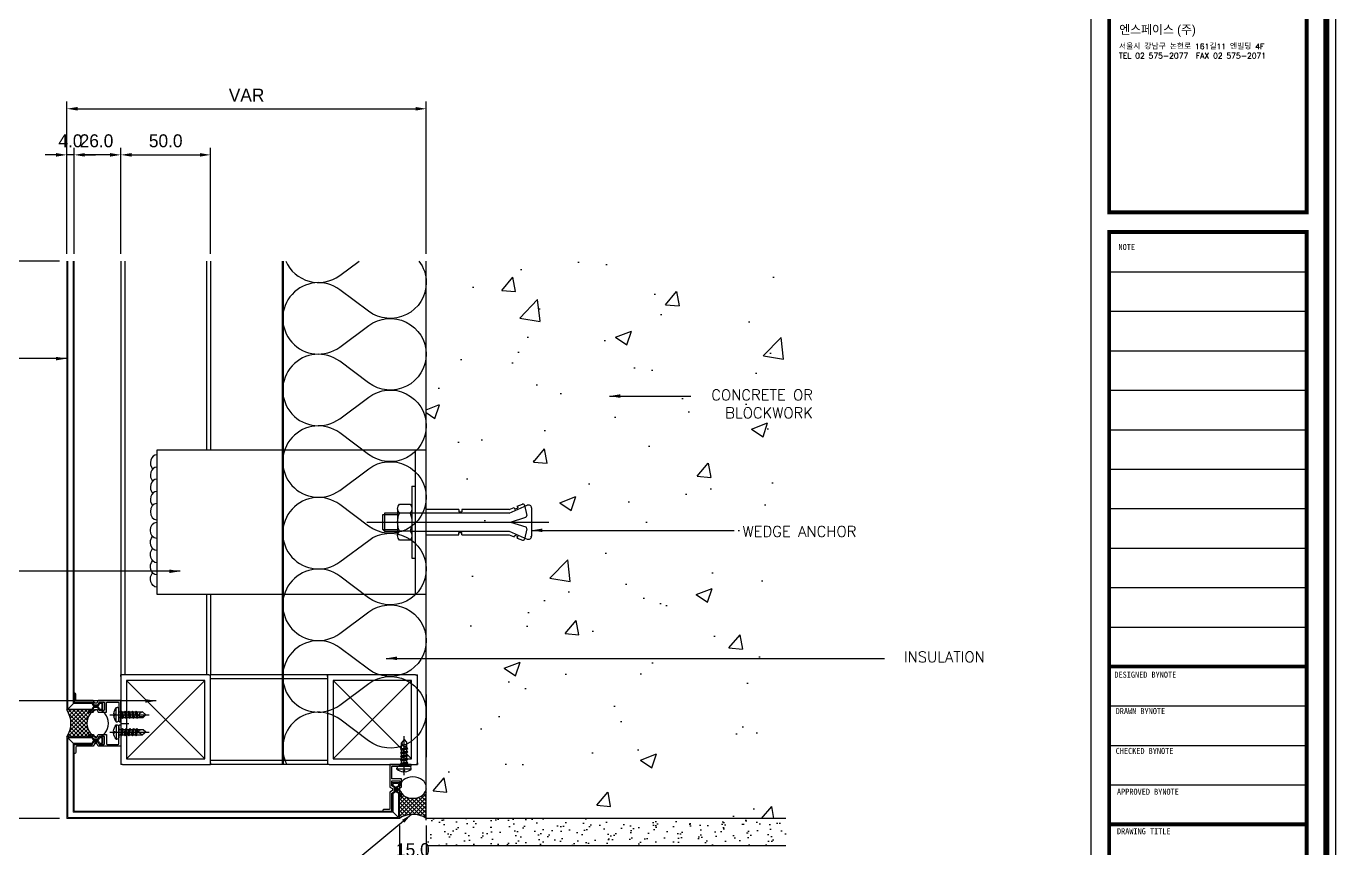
# Model space of a CAD drawing. Header units: millimetres. Extents: x 7297 to 60227, y -7497 to 19324.
# Drawn here: x 22344 to 23072, y 10733 to 11190 of the extents above; entities that cross this region are included whole.
import ezdxf

# ---------------------------------------------------------------- set-up
doc = ezdxf.new("R2010")
doc.units = ezdxf.units.MM
doc.layers.add('NS_AL_PANEL', color=32, linetype='Continuous', lineweight=9)
for name, color, linetype in [('NS_BRACKET_NUTS', 1, 'Continuous'), ('NS_CAULKING', 8, 'Continuous'), ('NS_COL_GREEN', 3, 'Continuous'), ('NS_COL_RED', 1, 'Continuous'), ('NS_COL_WHITE', 7, 'Continuous'), ('NS_CON', 8, 'Continuous'), ('NS_CON_LINE', 2, 'Continuous'), ('NS_DIM', 1, 'Continuous'), ('NS_FORM', 7, 'Continuous'), ('NS_FRAME', 253, 'Continuous'), ('NS_INSUL', 8, 'Continuous'), ('NS_PIPE_FRAME', 2, 'Continuous'), ('NS_RIVET_SCREW', 1, 'Continuous'), ('NS_TEXT', 2, 'Continuous'), ('NS_WATERPROOF', 150, 'Continuous'), ('NS_WELD', 1, 'Continuous')]:
    doc.layers.add(name, color=color, linetype=linetype)
doc.styles.add('Expo M', font='Expo M.ttf')
doc.styles.add('HGTXT', font='romans.shx', dxfattribs={"bigfont": 'whgtxt.shx'})
doc.styles.add('style1', font='simplex.shx')
doc.dimstyles.new('N-SPACE', dxfattribs={"dimscale": 4, "dimtxt": 1.8, "dimasz": 1.5, "dimexe": 1, "dimexo": 1, "dimgap": 1, "dimtad": 1, "dimtoh": 1, "dimdec": 1, "dimzin": 1, "dimdsep": 46, "dimtxsty": 'Expo M', "dimcen": 2, "dimclrd": 1, "dimclre": 1, "dimclrt": 2, "dimadec": 1, "dimazin": 0, "dimtfac": 1, "dimtdec": 1, "dimtix": 1, "dimtmove": 1, "dimatfit": 3, "dimfxl": 1, "dimtolj": 1, "dimtzin": 1, "dimarcsym": 0})

# ---------------------------------------------------------------- blocks, each defined once
blk = doc.blocks.new('*D399')
at = {"layer": 'NS_DIM', "color": 1, "lineweight": -2, "transparency": 16777216}
for p, q in [((22362.4530043934, 11059.20722914671), (22111.73981583636, 11059.20722914671)), ((22115.73981583636, 10754.98630632939), (22115.73981583636, 11053.20722914671)), ((22362.4530043934, 10748.98630632939), (22111.73981583636, 10748.98630632939))]:
    blk.add_line(p, q, dxfattribs=at)
at = {"layer": 'NS_DIM', "color": 1, "transparency": 16777216}
for points in [[(22114.73981583636, 11053.20722914671), (22116.73981583636, 11053.20722914671), (22115.73981583636, 11059.20722914671)], [(22114.73981583636, 10754.98630632939), (22116.73981583636, 10754.98630632939), (22115.73981583636, 10748.98630632939)]]:
    blk.add_solid(points, dxfattribs=at)
at = {"layer": 'NS_DIM', "color": 2, "transparency": 16777216, "insert": (22107.95081583636, 10904.09676773804), "char_height": 7.2, "attachment_point": 5, "rotation": 90, "style": 'Expo M'}
blk.add_mtext('\\A1;ALUMIX SHEET "DIM"', dxfattribs=at)
blk = doc.blocks.new('*D398')
at = {"layer": 'NS_DIM', "color": 1, "lineweight": -2, "transparency": 16777216}
for p, q in [((22551.45337482193, 10744.98630632938), (22551.45337482193, 10719.78413976307)), ((22566.45337482123, 10744.98630633031), (22566.45337482123, 10719.78413976307)), ((22545.45337482193, 10723.78413976307), (22539.45337482193, 10723.78413976307)), ((22566.45337482123, 10723.78413976307), (22551.45337482193, 10723.78413976307)), ((22572.45337482123, 10723.78413976307), (22578.45337482123, 10723.78413976307))]:
    blk.add_line(p, q, dxfattribs=at)
at = {"layer": 'NS_DIM', "color": 1, "transparency": 16777216}
for points in [[(22545.45337482193, 10724.78413976307), (22545.45337482193, 10722.78413976307), (22551.45337482193, 10723.78413976307)], [(22572.45337482123, 10724.78413976307), (22572.45337482123, 10722.78413976307), (22566.45337482123, 10723.78413976307)]]:
    blk.add_solid(points, dxfattribs=at)
at = {"layer": 'NS_DIM', "color": 2, "transparency": 16777216, "insert": (22558.95337482158, 10731.56413976307), "char_height": 7.2, "attachment_point": 5, "style": 'Expo M'}
blk.add_mtext('\\A1;15.0', dxfattribs=at)
blk = doc.blocks.new('AL-TEMPLATE')
at = {"color": 8}
for p, q in [((2716.817341244991, 1392.968256307027), (2800.017341244944, 1392.968256307027)), ((2716.817341244991, 1376.328256307072), (2800.017341244944, 1376.328256307072)), ((2716.817341244991, 1359.688256307058), (2800.017341244944, 1359.688256307058)), ((2716.817341244991, 1343.048256307044), (2800.017341244944, 1343.048256307044)), ((2716.817341244991, 1326.40825630703), (2800.017341244944, 1326.40825630703)), ((2716.817341244991, 1309.768256307074), (2800.017341244944, 1309.768256307074)), ((2716.817341244991, 1293.12825630706), (2800.017341244944, 1293.12825630706)), ((2716.817341244991, 1276.488256307046), (2800.017341244944, 1276.488256307046)), ((2716.817341244991, 1259.848256307032), (2800.017341244944, 1259.848256307032)), ((2716.817341244991, 1243.208256307193), (2800.017341244944, 1243.208256307193)), ((2716.817341244991, 1209.928256307106), (2800.017341244944, 1209.928256307106)), ((2716.817341244991, 1193.288256307093), (2800.017341244944, 1193.288256307093)), ((2716.817341244991, 1176.648256307137), (2800.017341244944, 1176.648256307137))]:
    blk.add_line(p, q, dxfattribs=at)
at = {"color": 7, "ltscale": 2}
blk.add_lwpolyline([(1972.337341245009, 1515.248256307055), (1972.337341245009, 921.2482563070553), (2812.337341245009, 921.2482563070553), (2812.337341245009, 1515.248256307055)], close=True, dxfattribs=at)
at = {"color": 8}
for points, const_width in [([(1976.337341245009, 1509.448256307067), (2808.337341245009, 1509.448256307067), (2808.337341245009, 927.0482563070436), (1976.337341245009, 927.0482563070436)], 2.49600000000001), ([(2716.817341244991, 1501.315819858999), (2800.017341244944, 1501.315819858999), (2800.017341244944, 1418.115819859046), (2716.817341244991, 1418.115819859046)], 1.664000000000007), ([(2716.817341244991, 1409.795819859039), (2800.017341244944, 1409.795819859039), (2800.017341244944, 1026.888256307069), (2716.817341244991, 1026.888256307069)], 1.664000000000007)]:
    blk.add_lwpolyline(points, close=True, dxfattribs=dict(at, const_width=const_width))
at = {"color": 9}
blk.add_lwpolyline([(1984.073093346065, 1501.315819858999), (2709.081589143934, 1501.315819858999), (2709.081589143934, 935.1806927550533), (1984.073093346065, 935.1806927550533)], close=True, dxfattribs=at)
at = {"color": 8, "const_width": 1.664000000000007}
for points in [[(2716.817341244991, 1226.56825630712), (2800.017341244944, 1226.56825630712)], [(2716.817341244991, 1160.008256307123), (2800.017341244944, 1160.008256307123)]]:
    blk.add_lwpolyline(points, dxfattribs=at)
at = {"color": 146, "true_color": 0x105689, "insert": (2721.064084730931, 1496.933776893115), "char_height": 3.669809794559644, "attachment_point": 1, "style": 'HGTXT'}
blk.add_mtext('{\\fExpo M|b0|i0|c129|p18;엔스페이스 (주)}', dxfattribs=at)
at = {"insert": (2720.942790329573, 1489.171685933317), "char_height": 2.348678268518172, "attachment_point": 1, "style": 'HGTXT'}
blk.add_mtext('서울시 강남구 논현로 161길11 엔빌딩 4F\\PTEL 02 575-2077  FAX 02 575-2071', dxfattribs=at)
at = {"color": 8, "char_height": 2.555904000000012, "attachment_point": 1}
for s, insert, width in [('NOTE', (2720.758984766413, 1404.725116502454), 438.9675663360018), ('DESIGNED BYNOTE', (2719.009706649907, 1224.393257073029), 438.9675663360018), ('DRAWN BYNOTE', (2719.557141416684, 1209.040793254466), 438.9675663360018), ('CHECKED BYNOTE', (2719.557141416684, 1192.245637713368), 438.9675663360018), ('APPROVED BYNOTE', (2720.104568006915, 1175.040101810959), 438.9675663360018), ('DRAWING TITLE', (2720.104568006915, 1158.400101811003), 438.9675264000018)]:
    blk.add_mtext(s, dxfattribs=dict(at, insert=insert, width=width))
blk = doc.blocks.new('*D381')
at = {"layer": 'NS_DIM', "color": 1, "lineweight": -2, "transparency": 16777216}
for p, q in [((22362.4530043934, 10748.98630632939), (22111.73981583635, 10748.98630632939)), ((22115.73981583635, 10742.98630632939), (22115.73981583635, 10524.70253909687)), ((22466.45439381759, 10518.70253909687), (22111.73981583635, 10518.70253909687))]:
    blk.add_line(p, q, dxfattribs=at)
at = {"layer": 'NS_DIM', "color": 1, "transparency": 16777216}
for points in [[(22114.73981583635, 10742.98630632939), (22116.73981583635, 10742.98630632939), (22115.73981583635, 10748.98630632939)], [(22114.73981583635, 10524.70253909687), (22116.73981583635, 10524.70253909687), (22115.73981583635, 10518.70253909687)]]:
    blk.add_solid(points, dxfattribs=at)
at = {"layer": 'NS_DIM', "color": 2, "transparency": 16777216, "insert": (22107.95981583635, 10633.84442271312), "char_height": 7.2, "attachment_point": 5, "rotation": 90, "style": 'Expo M'}
blk.add_mtext('\\A1;WINDOW "DIM"', dxfattribs=at)
blk = doc.blocks.new('*D364')
at = {"layer": 'NS_DIM', "color": 1, "lineweight": -2, "transparency": 16777216}
for p, q in [((22370.45300439339, 11063.20722914671), (22370.45300439339, 11122.29941654403)), ((22390.45227853045, 11118.29941654403), (22376.45300439339, 11118.29941654403)), ((22396.45227853045, 11063.20722914671), (22396.45227853045, 11122.29941654403))]:
    blk.add_line(p, q, dxfattribs=at)
at = {"layer": 'NS_DIM', "color": 1, "transparency": 16777216}
for points in [[(22376.45300439339, 11119.29941654403), (22376.45300439339, 11117.29941654403), (22370.45300439339, 11118.29941654403)], [(22390.45227853045, 11119.29941654403), (22390.45227853045, 11117.29941654403), (22396.45227853045, 11118.29941654403)]]:
    blk.add_solid(points, dxfattribs=at)
at = {"layer": 'NS_DIM', "color": 2, "transparency": 16777216, "insert": (22382.95227852812, 11126.08841654403), "char_height": 7.2, "attachment_point": 5, "style": 'Expo M'}
blk.add_mtext('\\A1;26.0', dxfattribs=at)
blk = doc.blocks.new('*D363')
at = {"layer": 'NS_DIM', "color": 1, "lineweight": -2, "transparency": 16777216}
for p, q in [((22360.45300439339, 11118.29941654403), (22354.45300439339, 11118.29941654403)), ((22366.45300439339, 11063.20722914671), (22366.45300439339, 11122.29941654403)), ((22370.45300439339, 11118.29941654403), (22366.45300439339, 11118.29941654403)), ((22370.45300439339, 11063.20722914671), (22370.45300439339, 11122.29941654403)), ((22376.45300439339, 11118.29941654403), (22382.45300439339, 11118.29941654403))]:
    blk.add_line(p, q, dxfattribs=at)
at = {"layer": 'NS_DIM', "color": 1, "transparency": 16777216}
for points in [[(22360.45300439339, 11119.29941654403), (22360.45300439339, 11117.29941654403), (22366.45300439339, 11118.29941654403)], [(22376.45300439339, 11119.29941654403), (22376.45300439339, 11117.29941654403), (22370.45300439339, 11118.29941654403)]]:
    blk.add_solid(points, dxfattribs=at)
at = {"layer": 'NS_DIM', "color": 2, "transparency": 16777216, "insert": (22368.45300439339, 11126.07941654403), "char_height": 7.2, "attachment_point": 5, "style": 'Expo M'}
blk.add_mtext('\\A1;4.0', dxfattribs=at)
blk = doc.blocks.new('*D362')
at = {"layer": 'NS_DIM', "color": 1, "lineweight": -2, "transparency": 16777216}
for p, q in [((22366.45300439339, 11063.20722914671), (22366.45300439339, 11147.95654815161)), ((22566.45227853883, 11063.20722914671), (22566.45227853883, 11147.95654815161)), ((22372.45300439339, 11143.95654815161), (22560.45227853883, 11143.95654815161))]:
    blk.add_line(p, q, dxfattribs=at)
at = {"layer": 'NS_DIM', "color": 1, "transparency": 16777216}
for points in [[(22372.45300439339, 11144.95654815161), (22372.45300439339, 11142.95654815161), (22366.45300439339, 11143.95654815161)], [(22560.45227853883, 11144.95654815161), (22560.45227853883, 11142.95654815161), (22566.45227853883, 11143.95654815161)]]:
    blk.add_solid(points, dxfattribs=at)
at = {"layer": 'NS_DIM', "color": 2, "transparency": 16777216, "insert": (22466.45264146611, 11151.55654815161), "char_height": 7.2, "attachment_point": 5, "style": 'Expo M'}
blk.add_mtext('\\A1;VAR', dxfattribs=at)
blk = doc.blocks.new('*D361')
at = {"layer": 'NS_DIM', "color": 1, "lineweight": -2, "transparency": 16777216}
for p, q in [((22396.45227853045, 11063.20722914671), (22396.45227853045, 11122.29941654403)), ((22402.45227853045, 11118.29941654403), (22440.45227853792, 11118.29941654403)), ((22446.45227853792, 11063.20722914671), (22446.45227853792, 11122.29941654403))]:
    blk.add_line(p, q, dxfattribs=at)
at = {"layer": 'NS_DIM', "color": 1, "transparency": 16777216}
for points in [[(22402.45227853045, 11119.29941654403), (22402.45227853045, 11117.29941654403), (22396.45227853045, 11118.29941654403)], [(22440.45227853792, 11119.29941654403), (22440.45227853792, 11117.29941654403), (22446.45227853792, 11118.29941654403)]]:
    blk.add_solid(points, dxfattribs=at)
at = {"layer": 'NS_DIM', "color": 2, "transparency": 16777216, "insert": (22421.45227853418, 11126.07941654403), "char_height": 7.2, "attachment_point": 5, "style": 'Expo M'}
blk.add_mtext('\\A1;50.0', dxfattribs=at)
blk = doc.blocks.new('*U98')
for p, q in [((1.000000000003638, 49.99999999998909), (0, 49.99999999998545)), ((3.637978807091713e-12, 48.99999999998909), (0, 49.99999999998545)), ((9.094947017729282e-11, 48.99999999998909), (3.637978807091713e-12, 0.9999999999890861)), ((49.00000000019281, 49.99999999998909), (1.000000000090949, 49.99999999998909)), ((3.20000000005166, 3.199999999957071), (46.80000000014479, 46.8000000000211)), ((46.80000000001382, 3.200000000000728), (3.200000000080763, 46.79999999996289)), ((49.00000000000364, 49.99999999998909), (50.00000000000728, 49.99999999998545)), ((50.00000000000364, 48.99999999998909), (50.00000000000728, 49.99999999998545)), ((50.00000000000364, 0.9999999999890861), (50.00000000019281, 48.99999999998909)), ((3.637978807091713e-12, 0.999999999996362), (0, 0)), ((1.000000000003638, -3.637978807091713e-12), (0, 0)), ((50.00000000000364, 0.9999999999890861), (50.00000000000728, -7.275957614183426e-12)), ((1.000000000003638, -1.091393642127514e-11), (49.00000000000364, -1.091393642127514e-11)), ((49.00000000000364, -1.091393642127514e-11), (50.00000000000728, -7.275957614183426e-12))]:
    blk.add_line(p, q)
blk.add_lwpolyline([(3.200000000080763, 46.79999999997744), (3.200000000008004, 3.200000000000728), (46.80000000001382, 3.200000000000728), (46.80000000018845, 46.79999999997744)], close=True)
for centre, radius, start, end in [((1.000000000087311, 48.99999999999272), 0.9999999999962358, 89.99999999979156, 180.0000000002084), ((49.00000000018917, 48.99999999998545), 1.000000000003558, 2.08440831604393e-10, 89.99999999979156), ((1.000000000007276, 0.999999999992724), 1.000000000003781, 180.0000000002084, 269.9999999997916), ((49.00000000000728, 0.9999999999854481), 0.9999999999964124, 269.9999999997916, 2.08440831604393e-10)]:
    blk.add_arc(centre, radius, start, end)
blk = doc.blocks.new('피스')
for p, q in [((-4, 1.5), (-4, 1.000000000001818)), ((-4, 1.5), (4, 1.5)), ((-3, 0), (3, 0)), ((-0.5, 2.979417234224456), (-0.3999999999941792, 2.303861639979004)), ((-0.3999999999941792, 2.303861639979004), (0.4000000000087312, 2.303861639979004)), ((0, 4.994234959285676), (-1.45519e-11, -16.76617960838484)), ((0.5, 2.979417234226275), (0.4000000000087312, 2.303861639979004)), ((4, 1.5), (4, 1)), ((2, -1.5), (-2, -2)), ((-1.5, -1.5), (-2, -2)), ((-2, -2), (-1.5, -2.5)), ((-1.5, -3.5), (-2, -4)), ((2, -3.5), (-2, -4)), ((-2, -4), (-1.5, -4.5)), ((-1.5, -5.5), (-2, -6)), ((2, -5.5), (-2, -6)), ((-2, -6), (-1.5, -6.5)), ((-1.5, -0.499999999998181), (-1.5, -1.5)), ((1.5, -1), (-1.5, -1.5)), ((1.5, -2), (-1.5, -2.5)), ((-1.5, -2.5), (-1.5, -3.5)), ((1.5, -3), (-1.5, -3.5)), ((1.5, -4), (-1.5, -4.5)), ((-1.5, -4.5), (-1.5, -5.5)), ((1.5, -5), (-1.5, -5.5)), ((1.5, -6), (-1.5, -6.5)), ((-1.5, -6.5), (-1.5, -7.5)), ((1.5, -7), (-1.5, -7.5)), ((1.5, -0.5), (1.5, -1)), ((1.5, -1), (2, -1.5)), ((2, -1.5), (1.5, -2)), ((1.5, -2), (1.5, -3)), ((1.5, -3), (2, -3.5)), ((2, -3.5), (1.5, -4)), ((1.5, -4), (1.5, -5)), ((1.5, -5), (2, -5.5)), ((2, -5.5), (1.5, -6)), ((1.5, -6), (1.5, -7)), ((1.5, -7), (2, -7.5)), ((-1.5, -7.5), (-2, -8)), ((2, -7.5), (-2, -8)), ((-2, -8), (-1.5, -8.5)), ((-1.5, -9.5), (-2, -10)), ((2, -9.5), (-2, -10)), ((-2, -10), (-1.5, -10.5)), ((1.5, -8), (-1.5, -8.5)), ((-1.5, -8.5), (-1.5, -9.5)), ((1.5, -9), (-1.5, -9.5)), ((1.5, -10), (-1.5, -10.5)), ((-1.5, -10.5), (-1.5, -13.5)), ((0, -15), (-1.5, -13.5)), ((-1.269135901500703, -13.5375327857655), (-1.269135901500703, -11.96914375120104)), ((0, -15), (-1.269135901500703, -13.5375327857655)), ((0, -15), (1.5, -13.02794578865905)), ((1.5, -13.02794578865905), (0.5961351330624894, -11.4678394157454)), ((2, -7.5), (1.5, -8)), ((1.5, -8), (1.5, -9)), ((1.5, -9), (2, -9.5)), ((2, -9.5), (1.5, -10)), ((1.5, -10), (1.5, -13.02794578865905))]:
    blk.add_line(p, q)
for centre, radius, start, end in [((0, -3.083333333335759), 6.08333333333516, 94.71456054081824, 131.1120904393839), ((-3, 1.000000000001818), 1, 180, 270), ((-2, -0.499999999998181), 0.5, 0, 90), ((0, -3.083333333335759), 6.08333333333516, 48.88790956061607, 85.28543945918176), ((2, -0.5), 0.5, 90, 180), ((3, 1), 1, 270, 0), ((-0.2691359015007038, -11.96914375120104), 1, 30.08633172329508, 180)]:
    blk.add_arc(centre, radius, start, end)
blk = doc.blocks.new('N-SCREW')
blk.add_blockref('피스', (17.25025960282073, -1.028045323091646))
blk = doc.blocks.new('CM-01')
blk.add_line((350154.877142375, -506676.5262785871, 4.649550078256832e-09), (350154.8771401666, -506672.0006641046, 2.801456844254242e-09))
at = {"elevation": 6.498495963542334e-09}
for points in [[(350142.1271300055, -506676.5262785871), (350142.1271300056, -506689.0312010658), (350143.6271300056, -506689.9123561852), (350143.6271300056, -506690.9339261422), (350142.1271300055, -506691.8150812617), (350142.1271300055, -506701.1262785871, -0.414213562373095), (350141.7271300055, -506701.5262785871), (350138.7271300055, -506701.5262785871, 0.414213562373095), (350138.1271300055, -506702.1262785871), (350138.1271300055, -506702.5262785871), (350143.1271300055, -506702.5262785871), (350143.1271300056, -506692.3874211882), (350144.6271300056, -506691.5062660687), (350144.6271300056, -506689.3400162587), (350143.1271300055, -506688.4588611391), (350143.1271300055, -506685.9262785871, -0.414213562373095), (350143.5271300055, -506685.5262785871), (350147.2271300055, -506685.5262785871, -0.4142135624583382), (350147.6271300055, -506685.9262785871), (350147.6271300055, -506688.4588611392), (350146.1271300056, -506689.3400162587), (350146.1271300056, -506691.5062660687), (350147.6271300055, -506692.3874211882), (350147.6271300055, -506693.8262785871, 0.4142135624218053), (350148.3271300055, -506694.5262785871, 0.4142135622594377), (350148.6271300055, -506694.2262785871), (350148.6271300055, -506691.8150812617), (350147.1271300056, -506690.9339261422), (350147.1271300056, -506689.9123561852), (350148.6271300055, -506689.0312010658), (350148.6271300055, -506684.5262785871), (350143.5271300056, -506684.5262785871, -0.4142135623304735), (350143.1271300056, -506684.126278587), (350143.1271300056, -506677.926278587, -0.414213562373095), (350143.5271300055, -506677.5262785871), (350149.7271300055, -506677.5262785871), (350150.0271300055, -506677.226278587), (350150.3271300055, -506677.5262785871), (350153.4271300055, -506677.5262785871, 0.4142135624299242), (350154.0271300055, -506676.926278587), (350154.0271300055, -506676.5262785871), (350142.1271300056, -506676.5262785871)], [(350167.6271283723, -506676.526216017), (350167.627189739, -506689.0311384956), (350166.1271940633, -506689.9123009762), (350166.1271990766, -506690.9338709331), (350167.6272034008, -506691.8150186915), (350167.6272490948, -506701.1262160168, 0.414213562373095), (350168.0272510577, -506701.5262140539), (350171.0272510577, -506701.5261993316, -0.414213562373095), (350171.6272540021, -506702.1261963871), (350171.6272559651, -506702.5261963871), (350166.6272559653, -506702.5262209242), (350166.6272062095, -506692.3873635254), (350165.1272018853, -506691.5062157671), (350165.1271912546, -506689.3399659572), (350166.6271869304, -506688.4588034764), (350166.627174502, -506685.9262209244, 0.414213562373095), (350166.227172539, -506685.5262228874), (350162.527172539, -506685.5262410449, 0.4142135624583382), (350162.127174502, -506685.9262430078), (350162.1271869304, -506688.4588255599), (350163.6271912546, -506689.3399733183), (350163.6272018853, -506691.5062231282), (350162.1272062096, -506692.3873856088), (350162.1272132706, -506693.8262430077, -0.4142135624218053), (350161.4272167059, -506694.5262464429, -0.4142135622594377), (350161.1272152337, -506694.2262479152), (350161.1272034009, -506691.8150505897), (350162.6271990766, -506690.9338881091), (350162.6271940633, -506689.9123181522), (350161.1271897393, -506689.0311703939), (350161.1271676317, -506684.5262479153), (350166.2271676316, -506684.5262228874, 0.4142135623304735), (350166.6271656686, -506684.1262209244), (350166.6271352426, -506677.9262209244, 0.414213562373095), (350166.2271332797, -506677.5262228874), (350160.0271332798, -506677.5262533135), (350159.7271318075, -506677.2262547856), (350159.4271332797, -506677.5262562579), (350156.3271332798, -506677.5262714709, -0.4142135624299242), (350155.7271303353, -506676.9262744153), (350155.7271283724, -506676.5262744154), (350167.6271283721, -506676.526216017)]]:
    blk.add_lwpolyline(points, format="xyb", dxfattribs=at)
at = {"rotation": 180}
blk.add_blockref('N-SCREW', (350167.2773896083, -506678.5543239102, 6.498495963542334e-09), dxfattribs=at)
at = {"xscale": -1, "rotation": 180}
blk.add_blockref('N-SCREW', (350142.476890725, -506678.5543239102, 6.498495963542334e-09), dxfattribs=at)

msp = doc.modelspace()

# ---------------------------------------------------------------- hatches: boundary and pattern name
at = {"layer": 'NS_CAULKING'}
h = msp.add_hatch(dxfattribs=at)
h.set_pattern_fill('ANSI37', color=256, scale=0.5, angle=-90.00000000000011, style=0)
h.set_pattern_definition([(314.9999999999999, (-16014.60557371334, 36926.85067284611), (1.122532015133646, 1.122532015133642), []), (44.99999999999989, (-16014.60557371334, 36926.85067284611), (-1.122532015133642, 1.122532015133646), [])])
edge = h.paths.add_edge_path()
edge.add_ellipse((22383.60032254391, 10801.89123033053), major_axis=(-1.95696497685352e-12, 7.500000452631734), ratio=0.793089284554729, start_angle=-1.6427748050773516e-11, end_angle=179.9999999999887, ccw=False)
edge.add_line((22383.60032254391, 10809.3912307831), (22366.45299199357, 10809.3912307831))
edge.add_arc((22355.24664122308, 10801.89123033053), 13.48452091708154, -33.79294706482318, 33.792947064825114, ccw=False)
edge.add_line((22366.45299199249, 10794.39122987768), (22383.60032253961, 10794.39122987768))
h = msp.add_hatch(dxfattribs=at)
h.set_pattern_fill('ANSI37', color=256, scale=0.5, angle=-1.017777498068325e-13, style=0)
h.set_pattern_definition([(44.99999999999989, (-3566.00716443855, -27632.07225936959), (-1.122532015133642, 1.122532015133646), []), (134.9999999999999, (-3566.00716443855, -27632.07225936959), (-1.122532015133646, -1.122532015133642), [])])
edge = h.paths.add_edge_path()
edge.add_ellipse((22558.95227807702, 10766.13363688767), major_axis=(-7.500000452631734, -1.958342704585705e-12), ratio=0.793089284554729, start_angle=-1.6427748050773516e-11, end_angle=179.9999999999887, ccw=False)
edge.add_line((22551.45227762445, 10766.13363688767), (22551.45227762445, 10748.98630633732))
edge.add_arc((22558.95227807702, 10737.77995556683), 13.48452091708154, 56.20705293517682, 123.79294706482511, ccw=False)
edge.add_line((22566.45227852987, 10748.98630633624), (22566.45227852987, 10766.13363688337))
at = {"layer": 'NS_CON'}
h = msp.add_hatch(dxfattribs=at)
h.set_pattern_fill('AR-CONC', color=256, scale=0.5, style=0)
h.set_pattern_definition([(49.99999999999999, (24675.8618163417, -2108.224468415128), (91.092334498002, -7.969542769451543), [9.525, -104.775]), (355, (24675.8618163417, -2108.224468415128), (-17.62171071248467, 95.52842261951757), [7.62, -83.820292085]), (100.4514447, (24683.4528198417, -2108.88859516513), (73.47062354517664, 87.55887595609755), [8.095004399999997, -89.04512229999997]), (46.18420000000002, (24675.8618163417, -2082.82446841513), (135.539520446065, -21.02116396636357), [14.28749999999996, -157.1624999999993]), (96.63555760999992, (24687.1567663417, -2084.57621841513), (118.7020670257515, 123.7130622988608), [12.14251157, -133.56780408]), (351.1841511700001, (24675.8618163417, -2082.82446841513), (118.7020670324885, 123.7130622927663), [11.429983535, -125.72986596]), (21, (24688.5618163417, -2089.174468415129), (75.80719563456624, -51.1325990935438), [9.525, -104.775]), (326.0000000000001, (24688.5618163417, -2089.174468415129), (30.90101417382354, 92.09398306115963), [7.62, -83.82]), (71.45144499999999, (24694.8790826417, -2093.43551836513), (106.7082096393581, 40.96138444295262), [8.0950044, -89.04496879999999]), (37.50000000000001, (24675.8618163417, -2108.224468415128), (1.544301625295908, 42.27751943657655), [0, -82.804, 0, -85.09, 0, -84.1375]), (7.499999999999999, (24675.8618163417, -2108.224468415128), (33.40983125515287, 50.09028740905975), [0, -48.514, 0, -80.899, 0, -32.0675]), (327.5, (24647.5408163417, -2108.224468415128), (67.7952975834357, -2.864371996336722), [0, -31.75, 0, -99.06, 0, -131.445]), (317.5, (24634.8408163417, -2108.224468415128), (74.06459069300902, 12.71324551666651), [0, -41.275, 0, -65.786, 0, -93.345])])
h.paths.add_polyline_path([(22566.45227853883, 11059.20722914671), (22766.45227853883, 11059.20722914671), (22766.45227853883, 10748.98629110439), (22566.45227853883, 10748.98630633031)])
at = {"layer": 'NS_CON', "ltscale": 0.5}
h = msp.add_hatch(dxfattribs=at)
h.set_pattern_fill('AR-SAND', color=256, scale=5, angle=-90.00000000000001)
h.set_pattern_definition([(307.5, (-119714.5441339497, 3205214.428746122), (9.634118845065792, 0.314966790548039), [0, -7.599999999999985, 0, -8.499999999999972, 0, -8.124999999999972]), (277.5, (-119714.5441339497, 3205214.428746122), (14.1107303261487, -8.848883526338637), [0, -4.099999999999999, 0, -6.85, 0, -2.625]), (237.5, (-119714.5441339497, 3205220.578746122), (0.02829526768482185, -15.57070930875748), [0, -2.5, 0, -9, 0, -11.75]), (227.5, (-119714.5441339497, 3205220.578746122), (4.388377824671244, -15.03063302286147), [0, -1.25, 0, -5.899999999999999, 0, -6.75])])
h.paths.add_polyline_path([(22766.45227796785, 10733.98629871739), (22766.45227796785, 10748.98629871693), (22566.45337482123, 10748.98630632985), (22566.45337482123, 10733.98630633031)])

# ---------------------------------------------------------------- linework, layer by layer
at = {"layer": 'NS_AL_PANEL'}
for p, q in [((22370.45299198564, 10813.39123079385), (22366.95299198564, 10809.89123079385)), ((22370.45299198564, 10790.39123079385), (22366.95299198564, 10793.89123079385)), ((22547.4522776137, 10752.98630632939), (22550.9522776137, 10749.48630632939))]:
    msp.add_line(p, q, dxfattribs=at)
at = {"layer": 'NS_AL_PANEL', "elevation": 9.240466170012951e-10}
for points in [[(22366.45300439339, 10809.39123079385), (22366.45300439339, 11059.20722914671)], [(22366.95300439339, 10809.8912432016), (22366.95300439339, 11059.20722914671)], [(22369.95300439339, 10812.8912432016), (22369.95300439339, 11059.20722914671)], [(22370.45300439339, 10814.39124318366), (22370.45300439339, 11059.20722914671)]]:
    msp.add_lwpolyline(points, dxfattribs=at)
at = {"layer": 'NS_AL_PANEL'}
for points in [[(22366.45299198564, 10809.39123079385), (22380.59562358945, 10809.39123079385), (22381.32991952237, 10810.64123079385), (22383.7823392957, 10810.64123079385), (22384.51663522863, 10809.39123079385), (22386.45299198564, 10809.39123079385), (22386.45299198564, 10813.39123079385), (22384.51663522863, 10813.39123079385), (22383.7823392957, 10812.14123079385), (22381.32991952237, 10812.14123079385), (22380.59562358945, 10813.39123079385), (22370.45299198564, 10813.39123079385)], [(22366.95299198564, 10809.89123079385), (22380.30945362618, 10809.89123079385), (22381.0437495591, 10811.14123079385), (22384.06850925897, 10811.14123079385), (22384.80280519189, 10809.89123079385), (22385.95299198564, 10809.89123079385), (22385.95299198564, 10812.89123079385), (22384.80280519189, 10812.89123079385), (22384.06850925897, 10811.64123079385), (22381.0437495591, 10811.64123079385), (22380.30945362618, 10812.89123079385), (22369.95299198564, 10812.89123079385)], [(22366.45299198564, 10794.39123079385), (22380.59562358945, 10794.39123079385), (22381.32991952237, 10793.14123079385), (22383.7823392957, 10793.14123079385), (22384.51663522863, 10794.39123079385), (22386.45299198564, 10794.39123079385), (22386.45299198564, 10790.39123079385), (22384.51663522863, 10790.39123079385), (22383.7823392957, 10791.64123079385), (22381.32991952237, 10791.64123079385), (22380.59562358945, 10790.39123079385), (22370.45299198564, 10790.39123079385)], [(22551.4522776137, 10748.98630632939), (22366.45299198665, 10748.98630632939), (22366.45299198665, 10794.39122986873)], [(22366.95299198564, 10793.89123079385), (22380.30945362618, 10793.89123079385), (22381.0437495591, 10792.64123079385), (22384.06850925897, 10792.64123079385), (22384.80280519189, 10793.89123079385), (22385.95299198564, 10793.89123079385), (22385.95299198564, 10790.89123079385), (22384.80280519189, 10790.89123079385), (22384.06850925897, 10792.14123079385), (22381.0437495591, 10792.14123079385), (22380.30945362618, 10790.89123079385), (22369.95299198564, 10790.89123079385)], [(22550.9522776137, 10749.48630632939), (22366.95299198665, 10749.48630632939), (22366.95299198665, 10793.89123079385)], [(22547.9522776137, 10752.48630632939), (22369.95299198665, 10752.48630632939), (22369.95299198665, 10790.89123079385)], [(22547.4522776137, 10752.98630632939), (22370.45299198665, 10752.98630632939), (22370.45299198665, 10790.39123079385)], [(22551.4522776137, 10748.98630632939), (22551.4522776137, 10763.1289379332), (22550.2022776137, 10763.86323386612), (22550.2022776137, 10766.31565363945), (22551.4522776137, 10767.04994957237), (22551.4522776137, 10768.98630632939), (22547.4522776137, 10768.98630632939), (22547.4522776137, 10767.04994957237), (22548.7022776137, 10766.31565363945), (22548.7022776137, 10763.86323386612), (22547.4522776137, 10763.1289379332), (22547.4522776137, 10752.98630632939)], [(22550.9522776137, 10749.48630632939), (22550.9522776137, 10762.84276796993), (22549.7022776137, 10763.57706390285), (22549.7022776137, 10766.60182360272), (22550.9522776137, 10767.33611953564), (22550.9522776137, 10768.48630632939), (22547.9522776137, 10768.48630632939), (22547.9522776137, 10767.33611953564), (22549.2022776137, 10766.60182360272), (22549.2022776137, 10763.57706390285), (22547.9522776137, 10762.84276796993), (22547.9522776137, 10752.48630632939)]]:
    msp.add_lwpolyline(points, dxfattribs=at)
at = {"layer": 'NS_BRACKET_NUTS'}
for p, q in [((22560.45289696032, 10873.88772700371), (22560.45289696032, 10953.88772701558)), ((22558.45289695938, 10933.88772701256), (22558.45289695938, 10893.8877270065)), ((22558.45289695938, 10933.88772701256), (22560.45289696032, 10933.88772701256)), ((22612.45289696777, 10918.88772701023), (22622.62355124043, 10923.29501052823)), ((22612.45289696777, 10920.97106034372), (22615.23970374861, 10922.08578305592)), ((22615.23970374861, 10922.08578305592), (22615.60550343548, 10921.17470179561)), ((22615.60550343548, 10921.17470179561), (22617.30219337275, 10921.86545373353)), ((22616.96353243315, 10922.77531452959), (22619.87593207439, 10923.94027438637)), ((22616.96353243315, 10922.77531452959), (22617.30219337275, 10921.86545373353)), ((22620.99891352211, 10923.34731919242), (22622.28759859433, 10917.54823636839)), ((22624.95289697056, 10921.76575115246), (22624.95289697056, 10906.0097028666)), ((22542.26440250059, 10909.72106034209), (22542.26440250059, 10918.05439367697)), ((22542.26440250059, 10918.05439367697), (22550.46584616159, 10918.05439367697)), ((22543.09773583361, 10918.88772701023), (22543.09773583361, 10908.88772700883)), ((22550.46681252052, 10918.88772701023), (22543.09773583361, 10918.88772701023)), ((22550.45289695938, 10921.3877270107), (22550.45289695938, 10906.38772700837)), ((22557.44253398967, 10918.88772701023), (22551.45289695938, 10918.88772701023)), ((22558.45289695938, 10921.3877270107), (22558.45289695938, 10906.38772700837)), ((22612.45289696777, 10918.88772701023), (22558.45289695938, 10918.88772701023)), ((22584.61956363102, 10920.97106034372), (22566.45289696125, 10920.97106034372)), ((22584.61956363102, 10920.97106034372), (22584.61956363102, 10919.72106034372)), ((22584.61956363102, 10919.72106034372), (22586.28623029706, 10919.72106034372)), ((22586.28623029706, 10920.97106034372), (22586.28623029706, 10919.72106034372)), ((22612.45289696777, 10920.97106034372), (22586.28623029706, 10920.97106034372)), ((22613.28623030172, 10913.88772700953), (22621.72677909141, 10916.57335616991)), ((22533.28623028961, 10913.88772700953), (22634.53623030451, 10913.88772700953)), ((22542.26440250059, 10909.72106034209), (22543.09773583361, 10908.88772700883)), ((22542.26440250059, 10909.72106034209), (22550.45618257788, 10909.72106034209)), ((22543.09773583361, 10908.88772700883), (22550.45521621895, 10908.88772700883)), ((22557.44253398967, 10908.88772700883), (22551.45289695938, 10908.88772700883)), ((22558.45289695938, 10908.88772700883), (22612.45289696777, 10908.88772700883)), ((22584.61956363102, 10908.05439367534), (22586.28623029706, 10908.05439367534)), ((22584.61956363102, 10906.80439367534), (22584.61956363102, 10908.05439367534)), ((22586.28623029706, 10906.80439367534), (22586.28623029706, 10908.05439367534)), ((22612.45289696777, 10908.88772700883), (22622.62355124043, 10904.48044349083)), ((22613.28623030172, 10913.88772700953), (22621.72677909141, 10911.20209784915)), ((22622.28759859433, 10910.22721765091), (22620.99891352211, 10904.42813482688)), ((22566.45289696125, 10906.80439367534), (22584.61956363102, 10906.80439367534)), ((22586.28623029706, 10906.80439367534), (22612.45289696777, 10906.80439367534)), ((22612.45289696777, 10906.80439367534), (22615.23970374861, 10905.68967096291)), ((22615.23970374861, 10905.68967096291), (22615.60550343548, 10906.60075222345)), ((22615.60550343548, 10906.60075222345), (22617.30219337275, 10905.9100002853)), ((22616.96353243315, 10905.00013948924), (22617.30219337275, 10905.9100002853)), ((22616.96353243315, 10905.00013948924), (22619.87593207439, 10903.83517963246)), ((22558.45289695938, 10893.8877270065), (22560.45289696032, 10893.8877270065))]:
    msp.add_line(p, q, dxfattribs=at)
msp.add_lwpolyline([(22566.45289695628, 10953.88772701535), (22416.45289694976, 10953.88121163589), (22416.45289694976, 10873.88121162401), (22566.45289695628, 10873.88772700348)], close=True, dxfattribs=at)
msp.add_lwpolyline([(22557.44253398967, 10918.88772701023, -0.2020725942163737), (22557.44253398967, 10908.88772700883, -0.4041451884348061), (22557.44253398967, 10903.8877270079), (22551.4632599291, 10903.8877270079, -0.4041451884348061), (22551.4632599291, 10908.88772700883, -0.2020725942163737), (22551.4632599291, 10918.88772701023, -0.4041451884348061), (22551.4632599291, 10923.88772701116), (22557.44253398967, 10923.88772701116, -0.4041451884348062)], format="xyb", close=True, dxfattribs=at)
for centre, radius, start, end in [((22620.1854243048, 10923.16654381033), 0.8333333334582506, 12.52880773827136, 111.8014093871858), ((22623.28623030265, 10921.76575115246), 1.666666666916501, 0, 113.4286930506174), ((22621.47410937702, 10917.36746098653), 0.8333333334582506, 287.650124332131, 12.52880773827136), ((22621.47410937702, 10910.40799303253), 0.8333333334582506, 347.4711922617287, 72.34987566786896), ((22620.1854243048, 10904.6089102085), 0.8333333334582506, 248.1985906128142, 347.4711922617287), ((22623.28623030265, 10906.0097028666), 1.666666666916501, 246.5713069493826, 0)]:
    msp.add_arc(centre, radius, start, end, dxfattribs=at)
at = {"layer": 'NS_CAULKING'}
msp.add_lwpolyline([(22488.22286260367, 11059.20695269362, 0.4815004867501828), (22518.2462063163, 11051.13922016372), (22529.08058886378, 11059.20709707978)], format="xyb", dxfattribs=at)
for centre, start, end in [((22355.24664122308, 10801.89123033053), 326.2070528882509, 33.79294711174906), ((22558.95227807702, 10737.77995556683), 56.20705288822928, 123.7929471117707)]:
    msp.add_arc(centre, 13.48452091708132, start, end, dxfattribs=at)
at = {"layer": 'NS_CAULKING', "extrusion": (0, 0, -1)}
for centre, major_axis in [((22383.60032254391, 10801.89123033053), (-1.956964976853517e-12, 7.500000452631733)), ((22383.60104849681, 10801.89124272084), (-1.956964976853517e-12, 7.500000452631733)), ((22558.95226568671, 10766.13436284057), (-7.500000452631733, -1.958342704585705e-12)), ((22558.95227807702, 10766.13363688767), (-7.500000452631733, -1.958342704585705e-12))]:
    msp.add_ellipse(centre, major_axis=major_axis, ratio=0.793089284554729, dxfattribs=at)
at = {"layer": 'NS_COL_GREEN', "elevation": -9.240495949810963e-10}
msp.add_lwpolyline([(22546.20227320488, 10778.98661419615), (22546.20227320505, 10766.48169171746), (22547.702273205, 10765.60053659801), (22547.702273205, 10764.57896664104), (22546.20227320494, 10763.69781152153), (22546.20227320494, 10754.38661419612, -0.414213562373095), (22545.80227320497, 10753.9866141961), (22542.80227320497, 10753.9866141961, 0.414213562373095), (22542.20227320494, 10753.38661419612), (22542.20227320494, 10752.9866141961), (22547.20227320494, 10752.9866141961), (22547.20227320505, 10763.12547159503), (22548.702273205, 10764.00662671449), (22548.702273205, 10766.17287652451), (22547.20227320494, 10767.05403164407), (22547.20227320494, 10769.58661419613, -0.414213562373095), (22547.60227320496, 10769.9866141961), (22551.30227320497, 10769.9866141961, -0.4142135624583382), (22551.70227320494, 10769.58661419613), (22551.70227320494, 10767.05403164402), (22550.202273205, 10766.17287652451), (22550.202273205, 10764.00662671449), (22551.70227320494, 10763.12547159503), (22551.70227320494, 10761.68661419611, 0.4142135624218053), (22552.40227320495, 10760.9866141961, 0.4142135622594377), (22552.70227320494, 10761.28661419608), (22552.70227320494, 10763.69781152153), (22551.202273205, 10764.57896664104), (22551.202273205, 10765.60053659801), (22552.70227320494, 10766.48169171746), (22552.70227320494, 10770.9866141961), (22547.60227320502, 10770.9866141961, -0.4142135623304735), (22547.202273205, 10771.38661419618), (22547.202273205, 10777.58661419619, -0.414213562373095), (22547.60227320496, 10777.98661419615), (22553.80227320491, 10777.98661419615), (22554.10227320496, 10778.2866141962), (22554.40227320495, 10777.98661419615), (22557.50227320493, 10777.98661419615, 0.4142135624299242), (22558.10227320496, 10778.58661419619), (22558.10227320496, 10778.98661419615), (22546.202273205, 10778.98661419615)], format="xyb", dxfattribs=at)
at = {"layer": 'NS_COL_RED', "ltscale": 0.5}
msp.add_line((22566.45337482123, 10733.98630633031), (22766.45227739687, 10733.98629871739), dxfattribs=at)
at = {"layer": 'NS_COL_WHITE'}
msp.add_lwpolyline([(22566.45329499593, 10747.9863063304), (22566.45888276467, 10817.98627576346)], dxfattribs=at)
at = {"layer": 'NS_CON_LINE'}
for p, q in [((22566.45337482123, 10748.98630633031), (22566.45227853883, 11059.20722914671)), ((22766.45227853883, 10748.98629110439), (22566.45227853883, 10748.9863063304))]:
    msp.add_line(p, q, dxfattribs=at)
at = {"layer": 'NS_FRAME'}
for p, q in [((22396.45337482542, 11059.20722914671), (22396.45337482542, 10828.9863063304)), ((22446.45337483287, 11059.20722914671), (22446.45337483287, 10953.88251473254)), ((22446.45337483287, 10873.88251472066), (22446.45337483287, 10828.9863063304)), ((22511.4522661321, 10828.98629248621), (22446.45336242241, 10828.98629248621)), ((22511.45226613209, 10778.98629248621), (22446.45336242241, 10778.98629248621))]:
    msp.add_line(p, q, dxfattribs=at)
at = {"layer": 'NS_FRAME', "ltscale": 8}
for p, q in [((22398.75337482617, 11059.20722914671), (22398.75337482617, 10828.9863063304)), ((22444.15337483352, 11059.20722914671), (22444.15337483337, 10953.88241483005)), ((22444.15337483324, 10873.88241481818), (22444.15337483318, 10828.9863063304)), ((22511.4522661321, 10826.68629248621), (22446.45336242241, 10826.68629248621)), ((22511.45226613209, 10781.28629248621), (22446.45336242241, 10781.28629248621))]:
    msp.add_line(p, q, dxfattribs=at)
at = {"layer": 'NS_INSUL'}
msp.add_lwpolyline([(22562.32744987853, 11059.20721457007, -0.1609654894310789), (22566.45421693723, 11047.28362582723, -0.6159256472502708), (22534.32847234111, 11031.24657285139), (22518.29881447028, 11043.26532802221, 1.982886712192662), (22518.24620629814, 11011.28775816878), (22534.38109901484, 11023.30268637728, -0.6112455269888797), (22566.45421694333, 11007.43216548826, -0.615925675092898), (22534.32847235633, 10991.39511085902), (22518.29881445959, 11003.4138660493, 1.982886712764053), (22518.24620631637, 10971.43629620124), (22534.38109900902, 10983.45122439189, -0.6112457425905409), (22566.45421689504, 10967.58069043885, -0.6159254509270126), (22534.32847235633, 10951.54364887757), (22518.29881447709, 10963.56240405471, 1.98288671271868), (22518.24620629821, 10931.58483420629), (22534.38109901067, 10943.59976241165, -0.6112451754117021), (22566.45421702226, 10927.72926285393, -0.6159260412771908), (22534.32847234126, 10911.69218690788), (22518.29881445966, 10923.71094208682, 1.982886712764053), (22518.24620631644, 10891.73337223876), (22534.38109902711, 10903.74830044282, -0.6112450606264989), (22566.45421704788, 10887.87780781318, -0.6159261603365953), (22534.32847234126, 10871.84072492643), (22518.29881447042, 10883.85948009725, 1.982886712194051), (22518.24620629828, 10851.88191024381), (22534.38109902087, 10863.8968384567, -0.6112450307559159), (22566.4542170547, 10848.02634765152, -0.6159261912233457), (22534.32847235647, 10831.98926293406), (22518.29881445973, 10844.00801812433, 1.982886712766107), (22518.24620631651, 10812.03044827628), (22534.38109901082, 10824.04537646814, -0.6112452496145284), (22566.45421700569, 10808.17487240994, -0.6159259637599731), (22534.32847235647, 10792.13780095261), (22518.29881447724, 10804.15655612975, 0.7963844082589772), (22488.82541552815, 10778.9863063304)], format="xyb", dxfattribs=at)
at = {"layer": 'NS_WATERPROOF', "ltscale": 25, "const_width": 1.331417019581376}
msp.add_lwpolyline([(22486.56901233683, 11059.20694684912), (22486.56853430105, 10778.9863063304)], dxfattribs=at)
at = {"layer": 'NS_WELD'}
for centre, major_axis, ratio, start_param, end_param in [((22416.45289694976, 10946.82137651618), (-3.4909455063046e-12, 4.51503007341671), 0.772837353406923, -1.000532989792191e-12, 2.418858405775171), ((22416.45289694976, 10940.04883140575), (-3.4909455063046e-12, 4.51503007341671), 0.772837353406923, -1.000532989792191e-12, 2.418858405775171), ((22416.45289694976, 10933.27628629555), (-3.4909455063046e-12, 4.51503007341671), 0.772837353406923, -1.000532989792191e-12, 2.418858405775171), ((22416.45289694976, 10926.50374118558), (-3.4909455063046e-12, 4.51503007341671), 0.772837353406923, -1.000532989792191e-12, 2.418858405775171), ((22416.45289694976, 10919.73119607538), (0, -4.51503007341671), 0.7728373534070694, 3.141592653589793, 6.283185307179586)]:
    msp.add_ellipse(centre, major_axis=major_axis, ratio=ratio, start_param=start_param, end_param=end_param, dxfattribs=at)
at = {"layer": 'NS_WELD', "extrusion": (0, 0, -1)}
for centre, major_axis, ratio, start_param, end_param in [((22416.45289694976, 10909.3661815563), (0, 4.51503007341671), 0.7728373534070694, 3.141592653589793, 6.283185307179586), ((22416.45289694976, 10902.59363644633), (3.4909455063046e-12, 4.51503007341671), 0.772837353406923, 3.141592653588792, 5.560451059364964), ((22416.45289694976, 10895.8210913359), (3.4909455063046e-12, 4.51503007341671), 0.772837353406923, 3.141592653588792, 5.560451059364964), ((22416.45289694976, 10889.04854622593), (3.4909455063046e-12, 4.51503007341671), 0.772837353406923, 3.141592653588792, 5.560451059364964), ((22416.45289694976, 10882.27600111596), (3.4909455063046e-12, 4.51503007341671), 0.772837353406923, 3.141592653588792, 5.560451059364964)]:
    msp.add_ellipse(centre, major_axis=major_axis, ratio=ratio, start_param=start_param, end_param=end_param, dxfattribs=at)

# ---------------------------------------------------------------- block references
at = {"layer": 'NS_COL_WHITE', "rotation": 270}
msp.add_blockref('CM-01', (529072.9795784394, 360956.768365208, -7.422545558523431e-09), dxfattribs=at)
at = {"layer": 'NS_FORM', "xscale": 1.32, "yscale": 1.32, "zscale": 1.32}
msp.add_blockref('AL-TEMPLATE', (19360.14438879945, 9214.47381631209), dxfattribs=at)
at = {"layer": 'NS_PIPE_FRAME'}
for p in [(22396.45336242236, 10778.98629248622), (22511.45226613204, 10778.98629248622)]:
    msp.add_blockref('*U98', p, dxfattribs=at)
at = {"layer": 'NS_RIVET_SCREW', "rotation": 180}
msp.add_blockref('N-SCREW', (22571.35253280775, 10776.95856887306), dxfattribs=at)

# ---------------------------------------------------------------- texts
at = {"layer": 'NS_TEXT', "char_height": 6, "style": 'style1'}
for s, insert, width, attachment_point in [('CONCRETE OR \\PBLOCKWORK', (22781.55363443958, 10987.70865162668), 147.632721352822, 3), ('WEDGE ANCHOR', (22742.45292449788, 10911.69737164986), 77.31765240337336, 1), ('INSULATION', (22877.15769436329, 10841.88961332246), 147.632721352822, 3)]:
    msp.add_mtext(s, dxfattribs=dict(at, insert=insert, width=width, attachment_point=attachment_point))

# ---------------------------------------------------------------- dimensions: what is measured, and where the dimension line sits
at = {"layer": 'NS_DIM'}
dim = msp.add_linear_dim(base=(22566.45227853883, 11143.95654815161), p1=(22366.45300439339, 11059.20722914671), p2=(22566.45227853883, 11059.20722914671), text='VAR', dimstyle='N-SPACE', dxfattribs=at)
dim.commit()
dim.dimension.update_dxf_attribs({"geometry": '*D362', "text_midpoint": (22466.45264146611, 11151.55654815161)})
for base, p1, p2, picture, middle in [((22366.45300439339, 11118.29941654403), (22370.45300439339, 11059.20722914671), (22366.45300439339, 11059.20722914671), '*D363', (22368.45300439339, 11126.07941654403)), ((22446.45227853792, 11118.29941654403), (22396.45227853045, 11059.20722914671), (22446.45227853792, 11059.20722914671), '*D361', (22421.45227853418, 11126.07941654403))]:
    dim = msp.add_linear_dim(base=base, p1=p1, p2=p2, dimstyle='N-SPACE', dxfattribs=at)
    dim.commit()
    dim.dimension.update_dxf_attribs({"geometry": picture, "text_midpoint": middle})
dim = msp.add_linear_dim(base=(22370.45300439339, 11118.29941654403), p1=(22396.45227853045, 11059.20722914671), p2=(22370.45300439339, 11059.20722914671), dimstyle='N-SPACE', dxfattribs=at)
dim.commit()
dim.dimension.update_dxf_attribs({"geometry": '*D364', "text_midpoint": (22382.95227852812, 11118.29941654403), "dimtype": 128})
for base, p2, angle, text, picture, middle in [((22115.73981583636, 11059.20722914671), (22366.45300439339, 11059.20722914671), 90, 'ALUMIX SHEET "DIM"', '*D399', (22107.95081583636, 10904.09676773804)), ((22115.73981583635, 10518.70253909687), (22470.45439381758, 10518.70253909686), 270, 'WINDOW "DIM"', '*D381', (22107.95981583635, 10633.84442271312))]:
    dim = msp.add_linear_dim(base=base, p1=(22366.45300439339, 10748.98630632939), p2=p2, angle=angle, text=text, dimstyle='N-SPACE', dxfattribs=at)
    dim.commit()
    dim.dimension.update_dxf_attribs({"geometry": picture, "text_midpoint": middle})
dim = msp.add_linear_dim(base=(22551.45337482193, 10723.78413976307), p1=(22566.45337482123, 10748.98630633031), p2=(22551.45337482193, 10748.98630632938), angle=180, dimstyle='N-SPACE', dxfattribs=at)
dim.commit()
dim.dimension.update_dxf_attribs({"geometry": '*D398', "text_midpoint": (22558.95337482158, 10723.78413976307), "dimtype": 128})

# ---------------------------------------------------------------- leaders
for points in [[(22366.45435421854, 11004.91477509377), (22282.91523835724, 11004.91477509377)], [(22668.32785886525, 10984.05134586358), (22713.65655471802, 10984.05134586358)], [(22624.95435423158, 10909.33188170505), (22737.68349994671, 10909.33188170505)], [(22429.47823749203, 10886.53446135219), (22282.91523835724, 10886.5344613522)], [(22544.07984533113, 10838.08993493497), (22821.32070655546, 10838.08993493497)], [(22416.19705857934, 10814.39124318366), (22282.91523835724, 10814.39124318366)], [(22558.17023527167, 10751.24177986422), (22493.71630688085, 10697.77208563047)]]:
    msp.add_leader(points, dimstyle='N-SPACE', dxfattribs=at)

doc.saveas('drawing.dxf')
